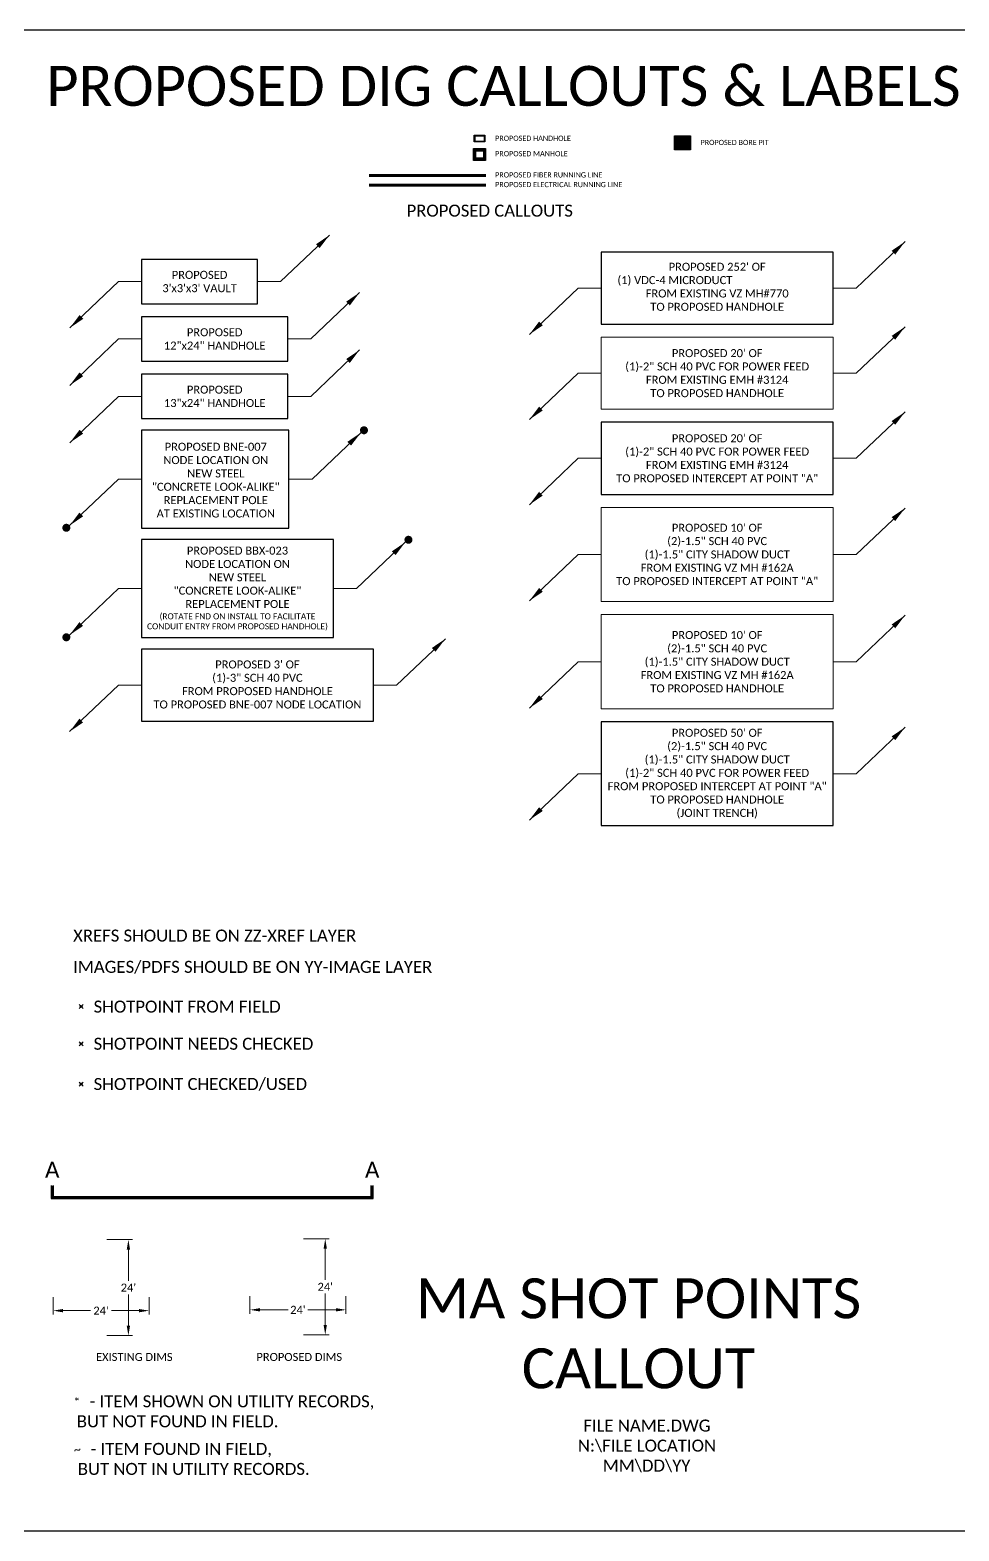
# Model space of a CAD drawing. Extents: x 779170 to 779830, y 2956097 to 2956472.
# Drawn here: x 779315.3 to 779547.5, y 2956097.5 to 2956472.5 of the extents above; entities that cross this region are included whole.
import ezdxf
from ezdxf.enums import TextEntityAlignment as Align

# ---------------------------------------------------------------- set-up
doc = ezdxf.new("R2010")
doc.units = 0
doc.header["$MEASUREMENT"] = 0
doc.header["$PDMODE"] = 35
doc.header["$PDSIZE"] = 0.5
doc.linetypes.add('HIDDEN', pattern=[0.375, 0.25, -0.125])
doc.layers.get('Defpoints').update_dxf_attribs({"color": 4})
doc.layers.add('C-PROS-FIBER', color=7, linetype='Continuous', lineweight=25)
doc.layers.add('C-PROS-POWER', color=7, linetype='Continuous', lineweight=25)
for name, color, linetype in [('G-ANNO-NOTE', 7, 'Continuous'), ('G-DIM-EXIST', 7, 'Continuous'), ('G-DIM-PROS', 7, 'Continuous'), ('YY-IMAGE', 7, 'Continuous'), ('ZZ-XREF', 7, 'Continuous')]:
    doc.layers.add(name, color=color, linetype=linetype)
for name, color, linetype, plot in [('SHOTPOINTS', 3, 'Continuous', False), ('SHOTPOINTS-CHECK', 6, 'Continuous', False), ('SHOTPOINTS-USED', 4, 'Continuous', False)]:
    doc.layers.add(name, color=color, linetype=linetype, plot=plot)
doc.styles.add('ARIAL BOLD', font='arialbd.ttf', dxfattribs={"height": 0.1})
doc.styles.add('Calibri', font='calibri.ttf')
doc.styles.add('EX-GEN-TXT 20', font='calibrili.ttf', dxfattribs={"height": 2})
doc.styles.add('EXISTING', font='calibrili.ttf')
doc.styles.add('PROPOSED', font='calibri.ttf')
doc.dimstyles.new('20 EX', dxfattribs={"dimscale": 20, "dimtxt": 0.1, "dimasz": 0.125, "dimexe": 0.05, "dimexo": 0.05, "dimgap": 0.035, "dimtad": 0, "dimtih": 1, "dimtoh": 1, "dimzin": 0, "dimdsep": 46, "dimtxsty": 'EXISTING', "dimcen": 0.09, "dimclrd": 256, "dimclre": 256, "dimclrt": 256, "dimadec": 0, "dimazin": 0, "dimtfac": 1, "dimtofl": 0, "dimtmove": 0, "dimatfit": 3, "dimfxl": 1, "dimtolj": 1, "dimtzin": 0, "dimlwd": 13, "dimlwe": 13, "dimarcsym": 0})
doc.dimstyles.new('20 PR', dxfattribs={"dimscale": 20, "dimtxt": 0.1, "dimasz": 0.125, "dimexe": 0.05, "dimexo": 0.05, "dimgap": 0.035, "dimtad": 0, "dimtih": 1, "dimtoh": 1, "dimzin": 0, "dimdsep": 46, "dimtxsty": 'PROPOSED', "dimcen": 0.09, "dimclrd": 256, "dimclre": 256, "dimclrt": 256, "dimadec": 0, "dimazin": 0, "dimtfac": 1, "dimtofl": 0, "dimtmove": 0, "dimatfit": 3, "dimfxl": 1, "dimtolj": 1, "dimtzin": 0, "dimlwd": 13, "dimlwe": 13, "dimarcsym": 0})

# ---------------------------------------------------------------- blocks, each defined once
blk = doc.blocks.new('SECTION_BAR')
at = {"linetype": 'Continuous', "ltscale": 10, "const_width": 0.5}
blk.add_lwpolyline([(-40, 3.25), (-40, 0.25), (40, 0.25), (40, 3.25)], dxfattribs=at)
at = {"linetype": 'Continuous', "ltscale": 10}
for points in [[(-40.25, 3.25), (-40.25, 0), (40.25, 0), (40.25, 3.25)], [(-39.75, 3.25), (-39.75, 0.5), (39.75, 0.5), (39.75, 3.25)]]:
    blk.add_lwpolyline(points, dxfattribs=at)
at = {"linetype": 'Continuous', "style": 'ARIAL BOLD'}
for p in [(-39.98, 7.25), (40, 7.25)]:
    blk.add_attdef('A', text='', height=4, dxfattribs=at).set_placement(p, align=Align.MIDDLE_CENTER)
blk = doc.blocks.new('*D85')
at = {"layer": 'Defpoints', "color": 0, "transparency": 16777216}
for p in [(779382.68, 2956170.46), (779382.68, 2956146.46), (779389.08, 2956146.46)]:
    blk.add_point(p, dxfattribs=at)
at = {"layer": 'G-DIM-PROS', "lineweight": 13, "transparency": 16777216}
for p, q in [((779383.68, 2956170.46), (779390.08, 2956170.46)), ((779389.08, 2956167.96), (779389.08, 2956160.18)), ((779389.08, 2956148.96), (779389.08, 2956156.75)), ((779383.68, 2956146.46), (779390.08, 2956146.46))]:
    blk.add_line(p, q, dxfattribs=at)
at = {"layer": 'G-DIM-PROS', "transparency": 16777216}
for points in [[(779388.67, 2956167.96), (779389.5, 2956167.96), (779389.08, 2956170.46)], [(779388.67, 2956148.96), (779389.5, 2956148.96), (779389.08, 2956146.46)]]:
    blk.add_solid(points, dxfattribs=at)
at = {"layer": 'G-DIM-PROS', "transparency": 16777216, "insert": (779389.08, 2956158.46), "char_height": 2, "attachment_point": 5, "style": 'PROPOSED'}
blk.add_mtext("\\A1;24'", dxfattribs=at)
blk = doc.blocks.new('*D86')
at = {"layer": 'Defpoints', "color": 0, "transparency": 16777216}
for p in [(779370.25, 2956157.1), (779394.25, 2956157.1), (779394.25, 2956152.71)]:
    blk.add_point(p, dxfattribs=at)
at = {"layer": 'G-DIM-PROS', "lineweight": 13, "transparency": 16777216}
for p, q in [((779370.25, 2956156.1), (779370.25, 2956151.71)), ((779394.25, 2956156.1), (779394.25, 2956151.71)), ((779372.75, 2956152.71), (779379.8, 2956152.71)), ((779391.75, 2956152.71), (779384.7, 2956152.71))]:
    blk.add_line(p, q, dxfattribs=at)
at = {"layer": 'G-DIM-PROS', "transparency": 16777216}
for points in [[(779372.75, 2956153.13), (779372.75, 2956152.3), (779370.25, 2956152.71)], [(779391.75, 2956153.13), (779391.75, 2956152.3), (779394.25, 2956152.71)]]:
    blk.add_solid(points, dxfattribs=at)
at = {"layer": 'G-DIM-PROS', "transparency": 16777216, "insert": (779382.25, 2956152.71), "char_height": 2, "attachment_point": 5, "style": 'PROPOSED'}
blk.add_mtext("\\A1;24'", dxfattribs=at)
blk = doc.blocks.new('*D87')
at = {"layer": 'Defpoints', "color": 0, "transparency": 16777216}
for p in [(779333.47, 2956170.26), (779333.47, 2956146.26), (779339.88, 2956146.26)]:
    blk.add_point(p, dxfattribs=at)
at = {"layer": 'G-DIM-EXIST', "lineweight": 13, "transparency": 16777216}
for p, q in [((779334.47, 2956170.26), (779340.88, 2956170.26)), ((779339.88, 2956167.76), (779339.88, 2956159.97)), ((779339.88, 2956148.76), (779339.88, 2956156.55)), ((779334.47, 2956146.26), (779340.88, 2956146.26))]:
    blk.add_line(p, q, dxfattribs=at)
at = {"layer": 'G-DIM-EXIST', "transparency": 16777216}
for points in [[(779339.46, 2956167.76), (779340.29, 2956167.76), (779339.88, 2956170.26)], [(779339.46, 2956148.76), (779340.29, 2956148.76), (779339.88, 2956146.26)]]:
    blk.add_solid(points, dxfattribs=at)
at = {"layer": 'G-DIM-EXIST', "transparency": 16777216, "insert": (779339.88, 2956158.26), "char_height": 2, "attachment_point": 5, "style": 'EXISTING'}
blk.add_mtext("\\A1;24'", dxfattribs=at)
blk = doc.blocks.new('*D88')
at = {"layer": 'Defpoints', "color": 0, "transparency": 16777216}
for p in [(779321.04, 2956156.89), (779345.04, 2956156.89), (779345.04, 2956152.51)]:
    blk.add_point(p, dxfattribs=at)
at = {"layer": 'G-DIM-EXIST', "lineweight": 13, "transparency": 16777216}
for p, q in [((779321.04, 2956155.89), (779321.04, 2956151.51)), ((779345.04, 2956155.89), (779345.04, 2956151.51)), ((779323.54, 2956152.51), (779330.42, 2956152.51)), ((779342.54, 2956152.51), (779335.67, 2956152.51))]:
    blk.add_line(p, q, dxfattribs=at)
at = {"layer": 'G-DIM-EXIST', "transparency": 16777216}
for points in [[(779323.54, 2956152.92), (779323.54, 2956152.09), (779321.04, 2956152.51)], [(779342.54, 2956152.92), (779342.54, 2956152.09), (779345.04, 2956152.51)]]:
    blk.add_solid(points, dxfattribs=at)
at = {"layer": 'G-DIM-EXIST', "transparency": 16777216, "insert": (779333.04, 2956152.51), "char_height": 2, "attachment_point": 5, "style": 'EXISTING'}
blk.add_mtext("\\A1;24'", dxfattribs=at)
blk = doc.blocks.new('HH3X3X3_SYM')
at = {"layer": 'C-PROS-POWER'}
h = blk.add_hatch(color=256, dxfattribs=at)
h.dxf.hatch_style = 1
h.paths.add_polyline_path([(-1.5, 1.5), (-1.5, -1.5), (1.5, -1.5), (1.5, 1.5)])
h.paths.add_polyline_path([(0.95, 0.95), (0.95, -0.95), (-0.95, -0.95), (-0.95, 0.95)], flags=16)
for points in [[(-1.5, 1.5), (1.5, 1.5), (1.5, -1.5), (-1.5, -1.5)], [(-0.95, 0.95), (0.95, 0.95), (0.95, -0.95), (-0.95, -0.95)]]:
    blk.add_lwpolyline(points, close=True, dxfattribs=at)
blk = doc.blocks.new('HH 2X3')
at = {"layer": 'C-PROS-POWER', "linetype": 'Continuous', "const_width": 0.333}
blk.add_lwpolyline([(-1.17, -0.67), (-1.17, 0.67), (1.17, 0.67), (1.17, -0.67)], close=True, dxfattribs=at)
at = {"layer": 'C-PROS-POWER', "linetype": 'Continuous'}
blk.add_lwpolyline([(-1.33, -0.83), (-1.33, 0.83), (1.33, 0.83), (1.33, -0.83)], close=True, dxfattribs=at)
blk = doc.blocks.new('BOREPIT')
h = blk.add_hatch()
h.set_pattern_fill('ANSI31', color=256, scale=1.5)
h.set_pattern_definition([(45, (-6235.73268, -5365.36192), (-0.1325825215, 0.1325825215), [])])
h.paths.add_polyline_path([(-2, 1.75), (2, 1.75), (2, -1.75), (-2, -1.75)])
h = blk.add_hatch(color=9)
h.dxf.hatch_style = 1
h.paths.add_polyline_path([(-2, 1.75), (2, 1.75), (2, -1.75), (-2, -1.75)])
blk.add_lwpolyline([(-2, 1.75), (2, 1.75), (2, -1.75), (-2, -1.75)], close=True)

msp = doc.modelspace()

# ---------------------------------------------------------------- linework, layer by layer
at = {"layer": 'C-PROS-FIBER', "linetype": 'HIDDEN', "ltscale": 7.5, "const_width": 0.75, "flags": 128}
msp.add_lwpolyline([(779400.04578, 2956436.09572), (779429.24845, 2956436.09572)], dxfattribs=at)
at = {"layer": 'C-PROS-FIBER'}
msp.add_lwpolyline([(779458.06153, 2956398.98562), (779516.03856, 2956398.98562), (779516.03856, 2956416.99689), (779458.06153, 2956416.99689)], close=True, dxfattribs=at)
at = {"layer": 'C-PROS-FIBER', "lineweight": 13}
for points in [[(779458.06153, 2956329.65588), (779516.03856, 2956329.65588), (779516.03856, 2956353.19647), (779458.06153, 2956353.19647)], [(779458.06153, 2956302.85976), (779516.03856, 2956302.85976), (779516.03856, 2956326.40035), (779458.06153, 2956326.40035)]]:
    msp.add_lwpolyline(points, close=True, dxfattribs=at)
at = {"layer": 'C-PROS-POWER', "color": 1, "linetype": 'HIDDEN', "ltscale": 7.5, "const_width": 0.75, "flags": 128}
msp.add_lwpolyline([(779400.04578, 2956433.67761), (779429.24845, 2956433.67761)], dxfattribs=at)
at = {"layer": 'C-PROS-POWER', "lineweight": 13}
msp.add_lwpolyline([(779458.06153, 2956377.71881), (779516.03856, 2956377.71881), (779516.03856, 2956395.73009), (779458.06153, 2956395.73009)], close=True, dxfattribs=at)
at = {"layer": 'C-PROS-POWER'}
for points in [[(779458.06153, 2956356.452), (779516.03856, 2956356.452), (779516.03856, 2956374.46328), (779458.06153, 2956374.46328)], [(779458.06153, 2956273.71095), (779516.03856, 2956273.71095), (779516.03856, 2956299.60423), (779458.06153, 2956299.60423)]]:
    msp.add_lwpolyline(points, close=True, dxfattribs=at)
at = {"layer": 'Defpoints'}
msp.add_lwpolyline([(779169.9133, 2956097.45917), (779829.9133, 2956097.45917), (779829.9133, 2956472.45917), (779169.9133, 2956472.45917), (779169.9133, 2956097.45917)], close=True, dxfattribs=at)
at = {"layer": 'G-ANNO-NOTE'}
for points in [[(779343.19267, 2956404.07283), (779372.15919, 2956404.07283), (779372.15919, 2956415.15801), (779343.19267, 2956415.15801)], [(779343.19267, 2956389.73212), (779379.70129, 2956389.73212), (779379.70129, 2956400.8173), (779343.19267, 2956400.8173)], [(779343.19267, 2956375.39142), (779379.70129, 2956375.39142), (779379.70129, 2956386.47659), (779343.19267, 2956386.47659)], [(779343.15947, 2956348.03088), (779380.01379, 2956348.03088), (779380.01379, 2956372.49294), (779343.15947, 2956372.49294)], [(779343.15947, 2956320.67035), (779391.1347, 2956320.67035), (779391.1347, 2956345.1324), (779343.15947, 2956345.1324)], [(779343.15947, 2956299.76059), (779401.13651, 2956299.76059), (779401.13651, 2956317.77187), (779343.15947, 2956317.77187)]]:
    msp.add_lwpolyline(points, close=True, dxfattribs=at)
at = {"layer": 'G-ANNO-NOTE', "color": 1, "const_width": 1}
for points in [[(779398.26374, 2956372.46198, 1), (779399.26374, 2956372.46198, 1)], [(779323.86713, 2956348.0952, 1), (779324.86713, 2956348.0952, 1)], [(779409.38464, 2956345.10144, 1), (779410.38464, 2956345.10144, 1)], [(779323.86713, 2956320.73466, 1), (779324.86713, 2956320.73466, 1)]]:
    msp.add_lwpolyline(points, format="xyb", close=True, dxfattribs=at)
at = {"layer": 'SHOTPOINTS'}
msp.add_point((779328.07384, 2956228.46969), dxfattribs=at)
at = {"layer": 'SHOTPOINTS-CHECK'}
msp.add_point((779328.07384, 2956219.18656), dxfattribs=at)
at = {"layer": 'SHOTPOINTS-USED'}
msp.add_point((779328.07384, 2956209.12983), dxfattribs=at)

# ---------------------------------------------------------------- block references
at = {"layer": 'C-PROS-POWER', "lineweight": 0, "ltscale": 7.5}
for name, p in [('HH 2X3', (779427.66903, 2956445.34219)), ('HH3X3X3_SYM', (779427.66903, 2956441.36002))]:
    msp.add_blockref(name, p, dxfattribs=at)
at = {"layer": 'C-PROS-POWER'}
msp.add_blockref('BOREPIT', (779478.34825, 2956444.29462), dxfattribs=at)
at = {"layer": 'G-ANNO-NOTE'}
ref = msp.add_blockref('SECTION_BAR', (779360.81962, 2956180.4866), dxfattribs=at)
ref.add_attrib('A', 'A', dxfattribs={"layer": '0', "linetype": 'Continuous', "height": 4, "style": 'PROPOSED'}).set_placement((779320.84145, 2956187.7366), align=Align.MIDDLE_CENTER)
ref.add_attrib('A', 'A', dxfattribs={"layer": '0', "linetype": 'Continuous', "height": 4, "style": 'PROPOSED'}).set_placement((779400.81962, 2956187.7366), align=Align.MIDDLE_CENTER)

# ---------------------------------------------------------------- texts
at = {"layer": 'C-PROS-FIBER', "insert": (779487.05005, 2956408.29646), "char_height": 2, "width": 57.9770343, "attachment_point": 5, "style": 'PROPOSED'}
msp.add_mtext("PROPOSED 252' OF\\P(1) VDC-4 MICRODUCT                               FROM EXISTING VZ MH#770\\PTO PROPOSED HANDHOLE", dxfattribs=at)
at = {"layer": 'C-PROS-FIBER', "lineweight": 13, "char_height": 2, "width": 57.9770343, "attachment_point": 5, "style": 'PROPOSED'}
for s, insert in [('PROPOSED 10\' OF\\P(2)-1.5" SCH 40 PVC\\P(1)-1.5" CITY SHADOW DUCT\\PFROM EXISTING VZ MH #162A \\PTO PROPOSED INTERCEPT AT POINT "A"', (779487.05005, 2956341.42617)), ('PROPOSED 10\' OF\\P(2)-1.5" SCH 40 PVC\\P(1)-1.5" CITY SHADOW DUCT\\PFROM EXISTING VZ MH #162A \\PTO PROPOSED HANDHOLE', (779487.05005, 2956314.63006))]:
    msp.add_mtext(s, dxfattribs=dict(at, insert=insert))
at = {"layer": 'C-PROS-POWER', "lineweight": 13, "insert": (779487.05005, 2956386.72445), "char_height": 2, "width": 57.9770343, "attachment_point": 5, "style": 'PROPOSED'}
msp.add_mtext('PROPOSED 20\' OF\\P(1)-2" SCH 40 PVC FOR POWER FEED\\PFROM EXISTING EMH #3124\\PTO PROPOSED HANDHOLE', dxfattribs=at)
at = {"layer": 'C-PROS-POWER', "char_height": 2, "width": 57.9770343, "attachment_point": 5, "style": 'PROPOSED'}
for s, insert in [('PROPOSED 20\' OF\\P(1)-2" SCH 40 PVC FOR POWER FEED\\PFROM EXISTING EMH #3124\\PTO PROPOSED INTERCEPT AT POINT "A"', (779487.05005, 2956365.45764)), ('PROPOSED 50\' OF\\P(2)-1.5" SCH 40 PVC\\P(1)-1.5" CITY SHADOW DUCT\\P(1)-2" SCH 40 PVC FOR POWER FEED\\PFROM PROPOSED INTERCEPT AT POINT "A" \\PTO PROPOSED HANDHOLE\\P(JOINT TRENCH)', (779487.05005, 2956286.65759))]:
    msp.add_mtext(s, dxfattribs=dict(at, insert=insert))
at = {"layer": 'Defpoints', "linetype": 'Continuous', "insert": (779405.04951, 2956125.29439), "char_height": 3, "width": 128.4809036, "attachment_point": 1, "style": 'PROPOSED'}
msp.add_mtext('\\pi48.53661;{\\C1;FILE NAME.DWG\\P\\pi47.18199;N:\\\\FILE LOCATION\\P\\pi53.39891;MM\\\\DD\\\\YY}', dxfattribs=at)
at = {"layer": 'G-ANNO-NOTE', "style": 'EX-GEN-TXT 20'}
for s, p in [('PROPOSED DIG CALLOUTS & LABELS', (779433.63051, 2956458.49394)), ('MA SHOT POINTS', (779467.38482, 2956155.58419)), ('CALLOUT', (779467.38482, 2956138.09328))]:
    msp.add_text(s, height=10, dxfattribs=at).set_placement(p, align=Align.MIDDLE_CENTER)
at = {"layer": 'G-ANNO-NOTE'}
for s, height, style, p in [('PROPOSED HANDHOLE', 1.3, 'Calibri', (779431.54132, 2956445.41636)), ('PROPOSED BORE PIT', 1.3, 'Calibri', (779482.88721, 2956444.36879)), ('PROPOSED MANHOLE', 1.3, 'Calibri', (779431.54132, 2956441.56578)), ('PROPOSED FIBER RUNNING LINE', 1.3, 'Calibri', (779431.54132, 2956436.26814)), ('PROPOSED ELECTRICAL RUNNING LINE', 1.3, 'Calibri', (779431.54132, 2956433.85003)), ('PROPOSED CALLOUTS', 3, 'PROPOSED', (779409.40396, 2956427.335))]:
    msp.add_text(s, height=height, dxfattribs=dict(at, style=style)).set_placement(p, align=Align.MIDDLE_LEFT)
at = {"layer": 'G-ANNO-NOTE', "char_height": 2, "attachment_point": 5, "style": 'PROPOSED'}
for s, insert, width in [("PROPOSED\\P3'x3'x3' VAULT", (779357.67593, 2956409.61542), 28.9665142), ('PROPOSED\\P12"x24" HANDHOLE', (779361.44698, 2956395.27471), 36.5086221), ('PROPOSED\\P13"x24" HANDHOLE', (779361.44698, 2956380.934), 36.5086221), ('PROPOSED BNE-007\\PNODE LOCATION ON\\PNEW STEEL\\P"CONCRETE LOOK-ALIKE" REPLACEMENT POLE \\PAT EXISTING LOCATION', (779361.72443, 2956359.99743), 35.87974), ('PROPOSED BBX-023\\PNODE LOCATION ON\\PNEW STEEL\\P"CONCRETE LOOK-ALIKE" REPLACEMENT POLE\\P{\\H0.75x;(ROTATE FND ON INSTALL TO FACILITATE\\PCONDUIT ENTRY FROM PROPOSED HANDHOLE)}', (779367.14708, 2956332.90138), 45.7912804), ('PROPOSED 3\' OF\\P(1)-3" SCH 40 PVC\\PFROM PROPOSED HANDHOLE\\PTO PROPOSED BNE-007 NODE LOCATION', (779372.13139, 2956308.94227), 57.9770343)]:
    msp.add_mtext(s, dxfattribs=dict(at, insert=insert, width=width))
at = {"layer": 'G-ANNO-NOTE', "linetype": 'Continuous', "attachment_point": 1, "style": 'PROPOSED'}
for s, insert, char_height, width in [('{\\H1.5x;\\C1;*}', (779326.12057, 2956130.72461), 1.5, 1.3531692), ('{\\C1;\\P   - ITEM SHOWN ON UTILITY RECORDS,\\PBUT NOT FOUND IN FIELD.}', (779326.99063, 2956136.36145), 3, 128.4809036), ('{\\H1.5x;\\C1;~}', (779326.25379, 2956118.96608), 1.5, 1.661689), ('{\\C1;\\P   - ITEM FOUND IN FIELD,\\PBUT NOT IN UTILITY RECORDS.}', (779327.24251, 2956124.47003), 3, 128.4809036)]:
    msp.add_mtext(s, dxfattribs=dict(at, insert=insert, char_height=char_height, width=width))
at = {"layer": 'G-DIM-EXIST', "insert": (779341.35248, 2956140.92583), "char_height": 2, "attachment_point": 5, "style": 'EXISTING'}
msp.add_mtext_dynamic_manual_height_columns('EXISTING DIMS', width=46.9720642, gutter_width=1, heights=[0], dxfattribs=at)
at = {"layer": 'G-DIM-PROS', "insert": (779382.58585, 2956140.92583), "char_height": 2, "attachment_point": 5, "style": 'PROPOSED'}
msp.add_mtext_dynamic_manual_height_columns('PROPOSED DIMS', width=55.3503934, gutter_width=1, heights=[0], dxfattribs=at)
at = {"layer": 'SHOTPOINTS', "style": 'Calibri'}
msp.add_text('SHOTPOINT FROM FIELD', height=3, dxfattribs=at).set_placement((779331.18177, 2956228.46969), align=Align.MIDDLE_LEFT)
at = {"layer": 'SHOTPOINTS-CHECK', "style": 'Calibri'}
msp.add_text('SHOTPOINT NEEDS CHECKED', height=3, dxfattribs=at).set_placement((779331.18177, 2956219.18656), align=Align.MIDDLE_LEFT)
at = {"layer": 'SHOTPOINTS-USED', "style": 'Calibri'}
msp.add_text('SHOTPOINT CHECKED/USED', height=3, dxfattribs=at).set_placement((779331.18177, 2956209.12983), align=Align.MIDDLE_LEFT)
at = {"layer": 'YY-IMAGE', "style": 'PROPOSED'}
msp.add_text('IMAGES/PDFS SHOULD BE ON YY-IMAGE LAYER', height=3, dxfattribs=at).set_placement((779326.06524, 2956238.40417), align=Align.MIDDLE_LEFT)
at = {"layer": 'ZZ-XREF', "style": 'PROPOSED'}
msp.add_text('XREFS SHOULD BE ON ZZ-XREF LAYER', height=3, dxfattribs=at).set_placement((779326.06524, 2956246.2148), align=Align.MIDDLE_LEFT)

# ---------------------------------------------------------------- dimensions: what is measured, and where the dimension line sits
at = {"layer": 'G-DIM-EXIST'}
dim = msp.add_linear_dim(base=(779339.87707, 2956146.25861), p1=(779333.47253, 2956170.25861), p2=(779333.47253, 2956146.25861), angle=90, dimstyle='20 EX', override={"dimlfac": 12, "dimlunit": 4, "dimse1": 0, "dimse2": 0}, dxfattribs=at)
dim.commit()
dim.dimension.update_dxf_attribs({"geometry": '*D87', "text_midpoint": (779339.87707, 2956158.25861)})
dim = msp.add_linear_dim(base=(779345.043, 2956152.50646), p1=(779321.043, 2956156.89217), p2=(779345.043, 2956156.89217), dimstyle='20 EX', override={"dimlfac": 12, "dimlunit": 4, "dimse1": 0, "dimse2": 0}, dxfattribs=at)
dim.commit()
dim.dimension.update_dxf_attribs({"geometry": '*D88', "text_midpoint": (779333.043, 2956152.50646)})
at = {"layer": 'G-DIM-PROS'}
dim = msp.add_linear_dim(base=(779389.08451, 2956146.4648), p1=(779382.67998, 2956170.4648), p2=(779382.67998, 2956146.4648), angle=90, dimstyle='20 PR', override={"dimlfac": 12, "dimlunit": 4, "dimse1": 0, "dimse2": 0}, dxfattribs=at)
dim.commit()
dim.dimension.update_dxf_attribs({"geometry": '*D85', "text_midpoint": (779389.08451, 2956158.4648)})
dim = msp.add_linear_dim(base=(779394.25044, 2956152.71265), p1=(779370.25044, 2956157.09836), p2=(779394.25044, 2956157.09836), dimstyle='20 PR', override={"dimlfac": 12, "dimlunit": 4, "dimse1": 0, "dimse2": 0}, dxfattribs=at)
dim.commit()
dim.dimension.update_dxf_attribs({"geometry": '*D86', "text_midpoint": (779382.25044, 2956152.71265)})

# ---------------------------------------------------------------- leaders
at = {"layer": 'C-PROS-FIBER', "lineweight": 13}
for points, override in [([(779534.00228, 2956419.58706), (779521.8135, 2956407.99126), (779516.03856, 2956407.99126)], {"dimasz": 0.2, "dimgap": 0.5, "dimtad": 0}), ([(779440.09782, 2956396.39545), (779452.28659, 2956407.99126), (779458.06153, 2956407.99126)], {"dimasz": 0.2, "dimgap": 0.5, "dimtad": 0}), ([(779534.00228, 2956353.02198), (779521.8135, 2956341.42617), (779516.03856, 2956341.42617)], {"dimasz": 0.2, "dimgap": 0.5}), ([(779440.09782, 2956329.83037), (779452.28659, 2956341.42617), (779458.06153, 2956341.42617)], {"dimasz": 0.2, "dimgap": 0.5}), ([(779534.00228, 2956326.22586), (779521.8135, 2956314.63006), (779516.03856, 2956314.63006)], {"dimasz": 0.2, "dimgap": 0.5}), ([(779440.09782, 2956303.03426), (779452.28659, 2956314.63006), (779458.06153, 2956314.63006)], {"dimasz": 0.2, "dimgap": 0.5})]:
    msp.add_leader(points, dimstyle='20 PR', override=override, dxfattribs=at)
at = {"layer": 'C-PROS-POWER', "lineweight": 13}
for points, override in [([(779534.00228, 2956398.32025), (779521.8135, 2956386.72445), (779516.03856, 2956386.72445)], {"dimasz": 0.2, "dimgap": 0.5}), ([(779440.09782, 2956375.12865), (779452.28659, 2956386.72445), (779458.06153, 2956386.72445)], {"dimasz": 0.2, "dimgap": 0.5}), ([(779534.00228, 2956377.05344), (779521.8135, 2956365.45764), (779516.03856, 2956365.45764)], {"dimasz": 0.2, "dimgap": 0.5, "dimtad": 0}), ([(779440.09782, 2956353.86184), (779452.28659, 2956365.45764), (779458.06153, 2956365.45764)], {"dimasz": 0.2, "dimgap": 0.5, "dimtad": 0}), ([(779534.00228, 2956298.25339), (779521.8135, 2956286.65759), (779516.03856, 2956286.65759)], {"dimasz": 0.2, "dimgap": 0.5, "dimtad": 0}), ([(779440.09782, 2956275.06179), (779452.28659, 2956286.65759), (779458.06153, 2956286.65759)], {"dimasz": 0.2, "dimgap": 0.5, "dimtad": 0})]:
    msp.add_leader(points, dimstyle='20 PR', override=override, dxfattribs=at)
at = {"layer": 'G-ANNO-NOTE', "lineweight": 13}
for points in [[(779390.1229, 2956421.21122), (779377.93412, 2956409.61542), (779372.15919, 2956409.61542)], [(779325.22896, 2956398.01962), (779337.41774, 2956409.61542), (779343.19267, 2956409.61542)], [(779397.66501, 2956406.87051), (779385.47623, 2956395.27471), (779379.70129, 2956395.27471)], [(779325.22896, 2956383.67891), (779337.41774, 2956395.27471), (779343.19267, 2956395.27471)], [(779397.66501, 2956392.52981), (779385.47623, 2956380.934), (779379.70129, 2956380.934)], [(779325.22896, 2956369.3382), (779337.41774, 2956380.934), (779343.19267, 2956380.934)], [(779397.97751, 2956371.85771), (779385.78873, 2956360.26191), (779380.01379, 2956360.26191)], [(779325.19576, 2956348.66611), (779337.38454, 2956360.26191), (779343.15947, 2956360.26191)], [(779409.09841, 2956344.49718), (779396.90963, 2956332.90138), (779391.1347, 2956332.90138)], [(779325.19576, 2956321.30557), (779337.38454, 2956332.90138), (779343.15947, 2956332.90138)], [(779419.10022, 2956320.36203), (779406.91144, 2956308.76623), (779401.13651, 2956308.76623)], [(779325.19576, 2956297.17043), (779337.38454, 2956308.76623), (779343.15947, 2956308.76623)]]:
    msp.add_leader(points, dimstyle='20 PR', override={"dimasz": 0.2, "dimgap": 0.5, "dimtad": 0}, dxfattribs=at)

doc.saveas('drawing.dxf')
